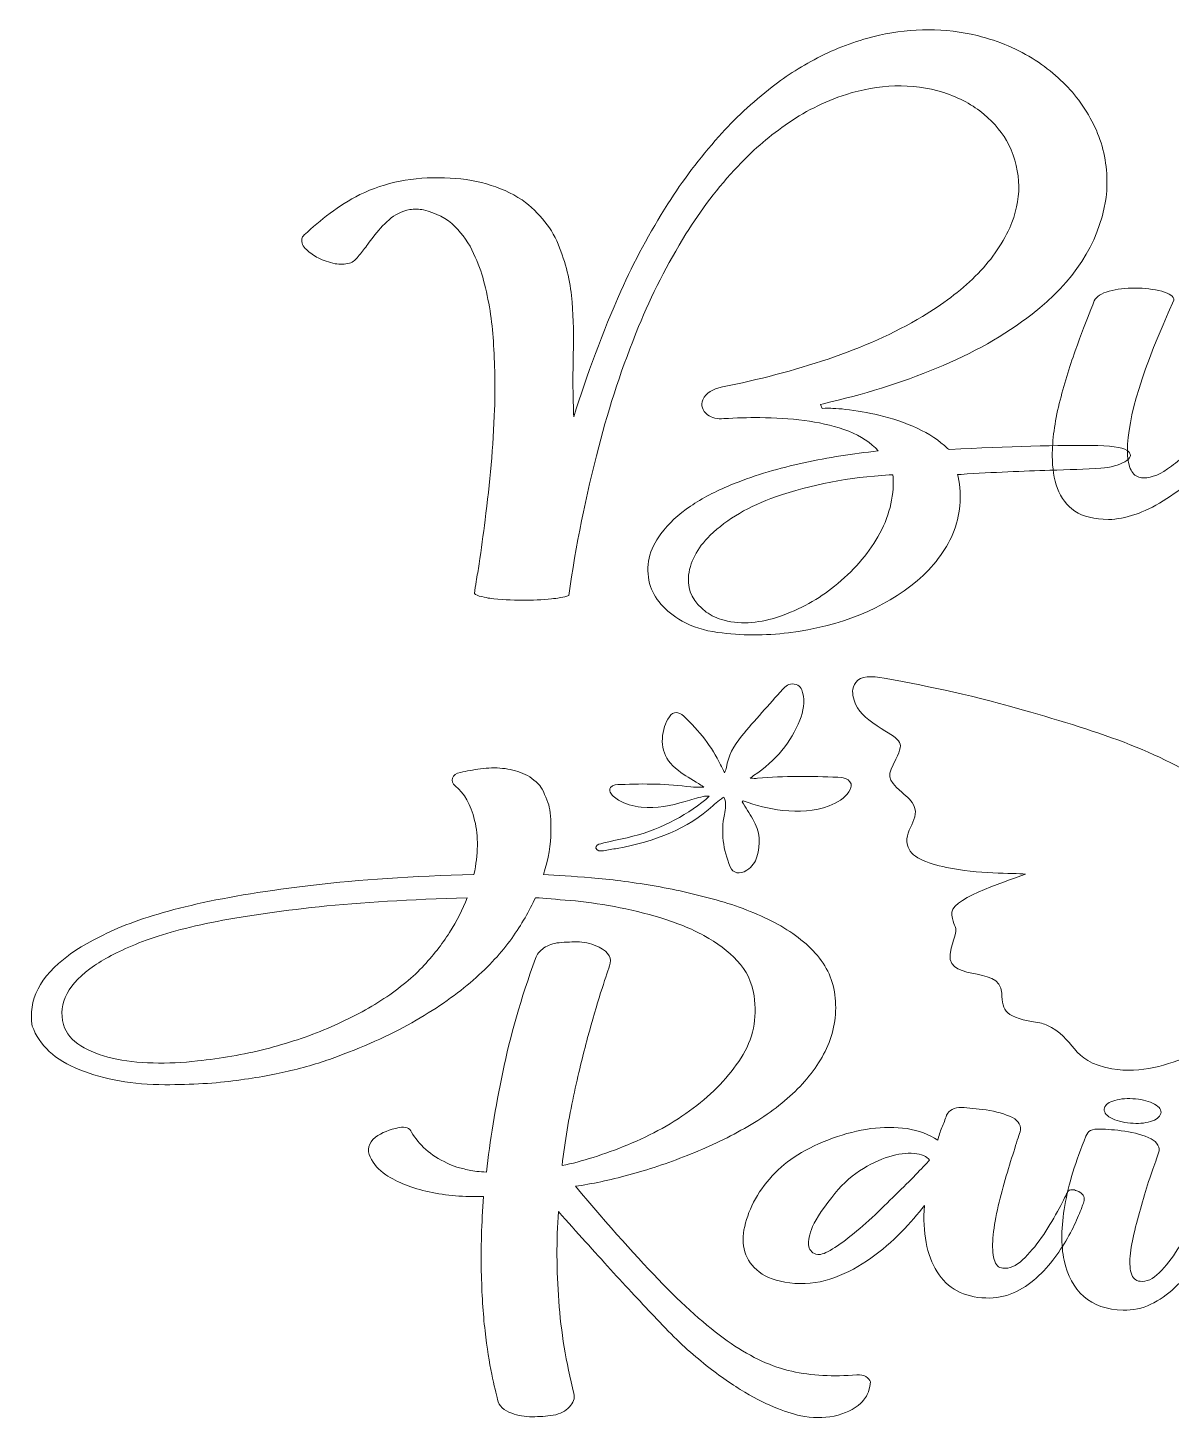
# Model space of a CAD drawing. Header units: inches. Extents: x 0.28 to 5.81, y -5.61 to -0.3.
# Drawn here: x 0.28 to 3.047, y -3.666 to -0.301 of the extents above; entities that cross this region are included whole.
import ezdxf

# ---------------------------------------------------------------- set-up
doc = ezdxf.new("R2010")
doc.units = ezdxf.units.IN
doc.header["$MEASUREMENT"] = 0
doc.layers.add('Layer 1', color=7, linetype='Continuous')

# ---------------------------------------------------------------- blocks, each defined once
blk = doc.blocks.new('block 11')
at = {"layer": 'Layer 1', "lineweight": 0}
for points, knots in [([(1.2951, -3.0485), (1.3011, -3.0518), (1.3088, -3.0551), (1.3184, -3.0583), (1.3268, -3.0608), (1.3366, -3.0632), (1.348, -3.0657), (1.3593, -3.0681), (1.3734, -3.0698), (1.3902, -3.0705), (1.3985, -2.9956), (1.4117, -2.9148), (1.4296, -2.8283), (1.4475, -2.7419), (1.4738, -2.6502), (1.5085, -2.5531), (1.5121, -2.5433), (1.519, -2.535), (1.5291, -2.528), (1.5393, -2.5211), (1.5515, -2.5168), (1.5659, -2.5152), (1.5826, -2.5136), (1.599, -2.513), (1.6152, -2.5133), (1.6313, -2.5138), (1.6471, -2.518), (1.6627, -2.5262), (1.6866, -2.5384), (1.695, -2.5535), (1.6878, -2.5715), (1.683, -2.5853), (1.6759, -2.6072), (1.6663, -2.6369), (1.6567, -2.6667), (1.6463, -2.7026), (1.6349, -2.7445), (1.6236, -2.7866), (1.6122, -2.8339), (1.6008, -2.8865), (1.5895, -2.9391), (1.5802, -2.9951), (1.573, -3.0547), (1.6209, -3.0449), (1.6737, -3.0282), (1.7318, -3.0045), (1.7897, -2.9809), (1.8426, -2.9513), (1.8904, -2.9158), (1.9382, -2.8803), (1.9768, -2.8398), (2.0061, -2.7941), (2.0354, -2.7484), (2.0458, -2.6983), (2.0375, -2.6436), (2.0327, -2.611), (2.0192, -2.5829), (1.9971, -2.5592), (1.975, -2.5356), (1.9481, -2.5152), (1.9164, -2.4981), (1.8848, -2.4809), (1.8501, -2.4667), (1.8124, -2.4553), (1.7748, -2.4438), (1.7371, -2.4347), (1.6995, -2.4277), (1.6618, -2.4208), (1.6262, -2.4159), (1.5928, -2.4131), (1.5593, -2.4102), (1.5312, -2.408), (1.5085, -2.4063), (1.4942, -2.4381), (1.475, -2.471), (1.4511, -2.5048), (1.4272, -2.5386), (1.3961, -2.5723), (1.3579, -2.6057), (1.3196, -2.6392), (1.2736, -2.6716), (1.2198, -2.703), (1.166, -2.7344), (1.1026, -2.7635), (1.0297, -2.7904), (0.9962, -2.8035), (0.9586, -2.8149), (0.9168, -2.8247), (0.8809, -2.8337), (0.8373, -2.8416), (0.7859, -2.8485), (0.7345, -2.8555), (0.6765, -2.8589), (0.6119, -2.8589), (0.5342, -2.8589), (0.4655, -2.8469), (0.4057, -2.8229), (0.3459, -2.7988), (0.3077, -2.7635), (0.291, -2.717), (0.2802, -2.6542), (0.3095, -2.5971), (0.3788, -2.5458), (0.4087, -2.5237), (0.4484, -2.502), (0.4981, -2.4803), (0.5477, -2.4587), (0.6116, -2.4391), (0.6899, -2.4215), (0.7682, -2.4039), (0.8621, -2.3886), (0.9714, -2.3757), (1.0809, -2.3628), (1.2102, -2.3542), (1.3597, -2.3501), (1.3704, -2.3011), (1.371, -2.2575), (1.3615, -2.2192), (1.3519, -2.1808), (1.3364, -2.1531), (1.3148, -2.136), (1.3077, -2.1303), (1.3053, -2.124), (1.3077, -2.117), (1.31, -2.1101), (1.3167, -2.1054), (1.3274, -2.1029), (1.3417, -2.0997), (1.3579, -2.0968), (1.3758, -2.0944), (1.3937, -2.0919), (1.4114, -2.0915), (1.4287, -2.0932), (1.446, -2.0948), (1.4625, -2.0989), (1.478, -2.1054), (1.4936, -2.1119), (1.5073, -2.1217), (1.5193, -2.1347), (1.5228, -2.1397), (1.5267, -2.1468), (1.5309, -2.1562), (1.5351, -2.1656), (1.5384, -2.1739), (1.5408, -2.1812), (1.5444, -2.1959), (1.5462, -2.2179), (1.5462, -2.2473), (1.5462, -2.2767), (1.5402, -2.3109), (1.5282, -2.3501), (1.5593, -2.3517), (1.5978, -2.3544), (1.6439, -2.3582), (1.6899, -2.3619), (1.7389, -2.3682), (1.7909, -2.3769), (1.8429, -2.3857), (1.8946, -2.3973), (1.946, -2.4116), (1.9974, -2.426), (2.0444, -2.4443), (2.0868, -2.4663), (2.1292, -2.4883), (2.1639, -2.515), (2.1908, -2.5464), (2.2177, -2.5778), (2.2323, -2.6147), (2.2347, -2.6571), (2.2371, -2.7003), (2.2287, -2.7407), (2.2096, -2.7782), (2.1905, -2.8157), (2.1642, -2.85), (2.1307, -2.8809), (2.0972, -2.912), (2.0584, -2.9399), (2.0142, -2.9647), (1.9699, -2.9896), (1.9239, -3.0114), (1.8761, -3.0302), (1.8283, -3.049), (1.7811, -3.0647), (1.7344, -3.0773), (1.6878, -3.0899), (1.6448, -3.0991), (1.6053, -3.1048), (1.6866, -3.201), (1.7571, -3.28), (1.8169, -3.3415), (1.8767, -3.4031), (1.9317, -3.451), (1.9819, -3.4853), (2.0321, -3.5195), (2.0811, -3.5419), (2.1289, -3.5525), (2.1767, -3.5631), (2.2294, -3.566), (2.2867, -3.5611), (2.2951, -3.5603), (2.3022, -3.5617), (2.3082, -3.5654), (2.3142, -3.5691), (2.3178, -3.5733), (2.319, -3.5782), (2.319, -3.5847), (2.3175, -3.5927), (2.3145, -3.6021), (2.3115, -3.6114), (2.3052, -3.6206), (2.2957, -3.6296), (2.2789, -3.6451), (2.2574, -3.6555), (2.2311, -3.6608), (2.2048, -3.6661), (2.1779, -3.6659), (2.1504, -3.6602), (2.1313, -3.6561), (2.1095, -3.649), (2.085, -3.6388), (2.0605, -3.6286), (2.0336, -3.6145), (2.0043, -3.5966), (1.975, -3.5786), (1.9433, -3.5558), (1.9093, -3.5281), (1.8752, -3.5003), (1.8396, -3.4665), (1.8026, -3.4265), (1.7667, -3.389), (1.7294, -3.3489), (1.6905, -3.306), (1.6516, -3.2632), (1.6095, -3.2166), (1.5641, -3.166), (1.5593, -3.2361), (1.5596, -3.3083), (1.565, -3.3825), (1.5704, -3.4567), (1.5826, -3.5313), (1.6018, -3.6064), (1.6041, -3.6178), (1.6005, -3.6286), (1.591, -3.6388), (1.5814, -3.649), (1.5683, -3.6557), (1.5515, -3.659), (1.5348, -3.6614), (1.5178, -3.6626), (1.5004, -3.6626), (1.4831, -3.6626), (1.4666, -3.6598), (1.4511, -3.6541), (1.432, -3.6475), (1.4207, -3.6365), (1.417, -3.621), (1.4135, -3.608), (1.4087, -3.5874), (1.4027, -3.5593), (1.3967, -3.5311), (1.3913, -3.4963), (1.3866, -3.4547), (1.3818, -3.4131), (1.3788, -3.365), (1.3776, -3.3103), (1.3764, -3.2557), (1.3782, -3.1953), (1.383, -3.1293), (1.3364, -3.1309), (1.2924, -3.1273), (1.2512, -3.1183), (1.2099, -3.1093), (1.175, -3.0955), (1.1463, -3.0767), (1.1295, -3.0653), (1.117, -3.051), (1.1086, -3.0339), (1.1003, -3.0167), (1.1044, -3.0008), (1.1212, -2.9861), (1.1367, -2.9748), (1.1558, -2.967), (1.1786, -2.9629), (1.1941, -2.9597), (1.2043, -2.9633), (1.209, -2.9739), (1.2174, -2.9886), (1.2288, -3.0025), (1.2431, -3.0155), (1.2575, -3.0286), (1.2748, -3.0396), (1.2951, -3.0485)], [0, 0, 0, 0, 1, 1, 1, 2, 2, 2, 3, 3, 3, 4, 4, 4, 5, 5, 5, 6, 6, 6, 7, 7, 7, 8, 8, 8, 9, 9, 9, 10, 10, 10, 11, 11, 11, 12, 12, 12, 13, 13, 13, 14, 14, 14, 15, 15, 15, 16, 16, 16, 17, 17, 17, 18, 18, 18, 19, 19, 19, 20, 20, 20, 21, 21, 21, 22, 22, 22, 23, 23, 23, 24, 24, 24, 25, 25, 25, 26, 26, 26, 27, 27, 27, 28, 28, 28, 29, 29, 29, 30, 30, 30, 31, 31, 31, 32, 32, 32, 33, 33, 33, 34, 34, 34, 35, 35, 35, 36, 36, 36, 37, 37, 37, 38, 38, 38, 39, 39, 39, 40, 40, 40, 41, 41, 41, 42, 42, 42, 43, 43, 43, 44, 44, 44, 45, 45, 45, 46, 46, 46, 47, 47, 47, 48, 48, 48, 49, 49, 49, 50, 50, 50, 51, 51, 51, 52, 52, 52, 53, 53, 53, 54, 54, 54, 55, 55, 55, 56, 56, 56, 57, 57, 57, 58, 58, 58, 59, 59, 59, 60, 60, 60, 61, 61, 61, 62, 62, 62, 63, 63, 63, 64, 64, 64, 65, 65, 65, 66, 66, 66, 67, 67, 67, 68, 68, 68, 69, 69, 69, 70, 70, 70, 71, 71, 71, 72, 72, 72, 73, 73, 73, 74, 74, 74, 75, 75, 75, 76, 76, 76, 77, 77, 77, 78, 78, 78, 79, 79, 79, 80, 80, 80, 81, 81, 81, 82, 82, 82, 83, 83, 83, 84, 84, 84, 85, 85, 85, 86, 86, 86, 87, 87, 87, 88, 88, 88, 89, 89, 89, 90, 90, 90, 91, 91, 91, 92, 92, 92, 93, 93, 93, 94, 94, 94, 95, 95, 95, 96, 96, 96, 97, 97, 97, 97]), ([(1.2342, -2.5751), (1.2604, -2.5474), (1.2826, -2.5193), (1.3005, -2.4907), (1.3184, -2.4622), (1.3328, -2.4341), (1.3435, -2.4063), (1.206, -2.4104), (1.0865, -2.4178), (0.9849, -2.4283), (0.8833, -2.439), (0.7966, -2.4516), (0.7249, -2.4663), (0.6532, -2.4809), (0.5946, -2.4975), (0.5492, -2.5158), (0.5037, -2.5341), (0.4679, -2.5523), (0.4416, -2.5703), (0.3782, -2.6135), (0.3531, -2.6612), (0.3663, -2.7134), (0.3735, -2.7346), (0.3875, -2.7517), (0.4084, -2.7647), (0.4293, -2.7778), (0.4547, -2.7878), (0.4846, -2.7947), (0.5145, -2.8016), (0.5474, -2.8055), (0.5833, -2.8063), (0.6191, -2.8072), (0.655, -2.8055), (0.6908, -2.8014), (0.747, -2.7957), (0.8017, -2.7861), (0.8549, -2.7727), (0.9081, -2.7592), (0.9583, -2.7425), (1.0055, -2.7225), (1.0527, -2.7026), (1.0958, -2.6801), (1.1346, -2.6553), (1.1735, -2.6304), (1.2066, -2.6037), (1.2342, -2.5751)], [0, 0, 0, 0, 1, 1, 1, 2, 2, 2, 3, 3, 3, 4, 4, 4, 5, 5, 5, 6, 6, 6, 7, 7, 7, 8, 8, 8, 9, 9, 9, 10, 10, 10, 11, 11, 11, 12, 12, 12, 13, 13, 13, 14, 14, 14, 15, 15, 15, 15])]:
    blk.add_open_spline(points, degree=3, knots=knots, dxfattribs=at)
blk = doc.blocks.new('block 12')
at = {"layer": 'Layer 1', "lineweight": 0}
for points, knots in [([(2.8246, -3.1183), (2.8354, -3.1248), (2.839, -3.1329), (2.8354, -3.1427), (2.833, -3.1501), (2.8288, -3.1611), (2.8229, -3.1758), (2.8168, -3.1905), (2.8091, -3.2066), (2.7995, -3.2241), (2.79, -3.2416), (2.7786, -3.2594), (2.7654, -3.2773), (2.7523, -3.2952), (2.7374, -3.3118), (2.7206, -3.3268), (2.7039, -3.3419), (2.6854, -3.354), (2.6651, -3.3629), (2.6447, -3.3719), (2.6226, -3.376), (2.5987, -3.3751), (2.5449, -3.3735), (2.5055, -3.3523), (2.4803, -3.3115), (2.4553, -3.2708), (2.4451, -3.2173), (2.4499, -3.1513), (2.4343, -3.1717), (2.4155, -3.1933), (2.3934, -3.2161), (2.3712, -3.239), (2.3468, -3.26), (2.3199, -3.2791), (2.293, -3.2983), (2.264, -3.3138), (2.2329, -3.3256), (2.2018, -3.3374), (2.1695, -3.3421), (2.1361, -3.3397), (2.1026, -3.3372), (2.0763, -3.3297), (2.0572, -3.3171), (2.038, -3.3044), (2.0249, -3.2889), (2.0177, -3.2706), (2.0105, -3.2522), (2.0091, -3.232), (2.0132, -3.21), (2.0174, -3.188), (2.0252, -3.1658), (2.0365, -3.1433), (2.0479, -3.1209), (2.0628, -3.0997), (2.0814, -3.0797), (2.0999, -3.0598), (2.1205, -3.0428), (2.1432, -3.029), (2.1683, -3.0135), (2.1964, -3), (2.2275, -2.9886), (2.2586, -2.9772), (2.2894, -2.9694), (2.3199, -2.9653), (2.3503, -2.9613), (2.3796, -2.9613), (2.4077, -2.9653), (2.4358, -2.9694), (2.4606, -2.9788), (2.4821, -2.9935), (2.4845, -2.9829), (2.4878, -2.9727), (2.492, -2.9629), (2.4962, -2.9531), (2.5001, -2.943), (2.5036, -2.9323), (2.5096, -2.9201), (2.5216, -2.914), (2.5395, -2.914), (2.5562, -2.9148), (2.5763, -2.9168), (2.5996, -2.9201), (2.6229, -2.9234), (2.6441, -2.9295), (2.6633, -2.9385), (2.6704, -2.9425), (2.6758, -2.9476), (2.6794, -2.9537), (2.683, -2.9599), (2.6836, -2.9662), (2.6812, -2.9727), (2.6776, -2.9841), (2.6725, -3.0002), (2.6659, -3.021), (2.6594, -3.0418), (2.6525, -3.0643), (2.6453, -3.0883), (2.6381, -3.1124), (2.6319, -3.1368), (2.6265, -3.1617), (2.6211, -3.1866), (2.6175, -3.2094), (2.6157, -3.2302), (2.6139, -3.251), (2.6148, -3.2681), (2.6184, -3.2816), (2.622, -3.295), (2.6292, -3.3022), (2.6399, -3.303), (2.6555, -3.3046), (2.6713, -3.2979), (2.6874, -3.2828), (2.7036, -3.2677), (2.7188, -3.2498), (2.7332, -3.229), (2.7475, -3.2082), (2.7604, -3.1872), (2.7717, -3.166), (2.7831, -3.1448), (2.7912, -3.1293), (2.7959, -3.1195), (2.7971, -3.1162), (2.7998, -3.1142), (2.804, -3.1134), (2.8082, -3.1126), (2.8121, -3.113), (2.8157, -3.1146), (2.8204, -3.1162), (2.8234, -3.1175), (2.8246, -3.1183)], [0, 0, 0, 0, 1, 1, 1, 2, 2, 2, 3, 3, 3, 4, 4, 4, 5, 5, 5, 6, 6, 6, 7, 7, 7, 8, 8, 8, 9, 9, 9, 10, 10, 10, 11, 11, 11, 12, 12, 12, 13, 13, 13, 14, 14, 14, 15, 15, 15, 16, 16, 16, 17, 17, 17, 18, 18, 18, 19, 19, 19, 20, 20, 20, 21, 21, 21, 22, 22, 22, 23, 23, 23, 24, 24, 24, 25, 25, 25, 26, 26, 26, 27, 27, 27, 28, 28, 28, 29, 29, 29, 30, 30, 30, 31, 31, 31, 32, 32, 32, 33, 33, 33, 34, 34, 34, 35, 35, 35, 36, 36, 36, 37, 37, 37, 38, 38, 38, 39, 39, 39, 40, 40, 40, 41, 41, 41, 42, 42, 42, 43, 43, 43, 43]), ([(2.1917, -3.2699), (2.2, -3.2708), (2.212, -3.2663), (2.2275, -3.2565), (2.2431, -3.2467), (2.2604, -3.2341), (2.2795, -3.2186), (2.2986, -3.2031), (2.3181, -3.1858), (2.3378, -3.1666), (2.3575, -3.1474), (2.3761, -3.1293), (2.3934, -3.1121), (2.4107, -3.095), (2.4256, -3.08), (2.4382, -3.0669), (2.4508, -3.0539), (2.4588, -3.0453), (2.4624, -3.0412), (2.4553, -3.0322), (2.4427, -3.0269), (2.4248, -3.0253), (2.4068, -3.0237), (2.3865, -3.0263), (2.3638, -3.0333), (2.3411, -3.0402), (2.3174, -3.0516), (2.293, -3.0675), (2.2684, -3.0834), (2.2461, -3.1048), (2.2257, -3.1317), (2.1994, -3.1652), (2.183, -3.1911), (2.1764, -3.2094), (2.1698, -3.2277), (2.1677, -3.2414), (2.1701, -3.2504), (2.1725, -3.261), (2.1797, -3.2675), (2.1917, -3.2699)], [0, 0, 0, 0, 1, 1, 1, 2, 2, 2, 3, 3, 3, 4, 4, 4, 5, 5, 5, 6, 6, 6, 7, 7, 7, 8, 8, 8, 9, 9, 9, 10, 10, 10, 11, 11, 11, 12, 12, 12, 13, 13, 13, 13])]:
    blk.add_open_spline(points, degree=3, knots=knots, dxfattribs=at)
blk = doc.blocks.new('block 13')
at = {"layer": 'Layer 1', "lineweight": 0}
for points, knots in [([(2.9483, -2.9519), (2.9292, -2.9503), (2.9134, -2.946), (2.9008, -2.9391), (2.8883, -2.9321), (2.8832, -2.9242), (2.8856, -2.9152), (2.8879, -2.9071), (2.8963, -2.901), (2.9107, -2.8969), (2.925, -2.8928), (2.9417, -2.8916), (2.9609, -2.8932), (2.9788, -2.8948), (2.9941, -2.8991), (3.0066, -2.906), (3.0192, -2.913), (3.0242, -2.9205), (3.0219, -2.9287), (3.0195, -2.9376), (3.0111, -2.9442), (2.9968, -2.9482), (2.9824, -2.9523), (2.9663, -2.9536), (2.9483, -2.9519)], [0, 0, 0, 0, 1, 1, 1, 2, 2, 2, 3, 3, 3, 4, 4, 4, 5, 5, 5, 6, 6, 6, 7, 7, 7, 8, 8, 8, 8]), ([(3.1599, -3.1183), (3.1695, -3.1248), (3.1731, -3.1329), (3.1707, -3.1427), (3.1695, -3.1525), (3.1659, -3.1658), (3.1599, -3.1825), (3.1539, -3.1992), (3.1462, -3.2173), (3.1366, -3.2369), (3.127, -3.2565), (3.1154, -3.2763), (3.1016, -3.2963), (3.0879, -3.3163), (3.0723, -3.3344), (3.055, -3.3507), (3.0377, -3.367), (3.0185, -3.3802), (2.9976, -3.3905), (2.9767, -3.4007), (2.9543, -3.4053), (2.9304, -3.4045), (2.891, -3.4037), (2.8593, -3.3927), (2.8354, -3.3715), (2.8114, -3.3503), (2.7956, -3.3211), (2.7878, -3.284), (2.7801, -3.2469), (2.7807, -3.2027), (2.7896, -3.1513), (2.7986, -3.0999), (2.8156, -3.0441), (2.8408, -2.9837), (2.8443, -2.9707), (2.8557, -2.965), (2.8748, -2.9666), (2.8916, -2.9666), (2.9116, -2.9682), (2.9349, -2.9715), (2.9582, -2.9748), (2.9794, -2.9809), (2.9986, -2.9898), (3.0057, -2.9939), (3.0111, -2.999), (3.0147, -3.0051), (3.0183, -3.0112), (3.0189, -3.0176), (3.0165, -3.0241), (3.0129, -3.0355), (3.0075, -3.051), (3.0003, -3.0705), (2.9932, -3.0901), (2.9863, -3.1114), (2.9797, -3.1342), (2.9731, -3.157), (2.9669, -3.1801), (2.9609, -3.2033), (2.9549, -3.2265), (2.9507, -3.2477), (2.9483, -3.2669), (2.9459, -3.2861), (2.9466, -3.302), (2.9501, -3.3146), (2.9537, -3.3273), (2.9609, -3.334), (2.9716, -3.3348), (2.9872, -3.3364), (3.0027, -3.3295), (3.0183, -3.314), (3.0338, -3.2985), (3.0488, -3.2794), (3.0631, -3.2565), (3.0774, -3.2337), (3.0906, -3.2096), (3.1026, -3.1843), (3.1145, -3.1591), (3.1235, -3.1374), (3.1294, -3.1195), (3.1306, -3.1162), (3.1333, -3.1142), (3.1375, -3.1134), (3.1417, -3.1126), (3.1462, -3.113), (3.1509, -3.1146), (3.1522, -3.1154), (3.1551, -3.1166), (3.1599, -3.1183)], [0, 0, 0, 0, 1, 1, 1, 2, 2, 2, 3, 3, 3, 4, 4, 4, 5, 5, 5, 6, 6, 6, 7, 7, 7, 8, 8, 8, 9, 9, 9, 10, 10, 10, 11, 11, 11, 12, 12, 12, 13, 13, 13, 14, 14, 14, 15, 15, 15, 16, 16, 16, 17, 17, 17, 18, 18, 18, 19, 19, 19, 20, 20, 20, 21, 21, 21, 22, 22, 22, 23, 23, 23, 24, 24, 24, 25, 25, 25, 26, 26, 26, 27, 27, 27, 28, 28, 28, 29, 29, 29, 29])]:
    blk.add_open_spline(points, degree=3, knots=knots, dxfattribs=at)
blk = doc.blocks.new('block 10')
at = {"layer": 'Layer 1'}
for name in ['block 11', 'block 13', 'block 12']:
    blk.add_blockref(name, (0, 0), dxfattribs=at)
blk = doc.blocks.new('block 18')
at = {"layer": 'Layer 1', "lineweight": 0}
blk.add_open_spline([(2.0116, -2.1717), (2.042, -2.1828), (2.0735, -2.1915), (2.1071, -2.195), (2.1459, -2.1989), (2.1838, -2.1975), (2.2195, -2.1839), (2.2398, -2.1761), (2.2567, -2.1655), (2.2672, -2.1502), (2.2806, -2.1307), (2.2694, -2.1157), (2.24, -2.1146), (2.1754, -2.1122), (2.1107, -2.1111), (2.0462, -2.1172), (2.0412, -2.1177), (2.0361, -2.1173), (2.0279, -2.1173), (2.0322, -2.1141), (2.0342, -2.1124), (2.0365, -2.1108), (2.0914, -2.0744), (2.1273, -2.0289), (2.1482, -1.9767), (2.1569, -1.9549), (2.161, -1.9325), (2.1551, -1.9097), (2.1526, -1.9003), (2.1488, -1.8914), (2.1349, -1.8892), (2.1215, -1.8871), (2.1136, -1.8945), (2.1072, -1.9016), (2.0736, -1.9393), (2.0395, -1.9768), (2.0074, -2.0152), (1.988, -2.0383), (1.9747, -2.0637), (1.9707, -2.0913), (1.9703, -2.0948), (1.9683, -2.0982), (1.9662, -2.1038), (1.9622, -2.0957), (1.9593, -2.0901), (1.9566, -2.0845), (1.9356, -2.0415), (1.9052, -2.0025), (1.8673, -1.9668), (1.8545, -1.9548), (1.8428, -1.955), (1.8327, -1.9682), (1.8271, -1.9755), (1.8233, -1.9838), (1.8209, -1.9921), (1.8093, -2.0315), (1.8149, -2.0684), (1.8545, -2.0987), (1.8695, -2.1102), (1.887, -2.1198), (1.9033, -2.1302), (1.9066, -2.1323), (1.9098, -2.1344), (1.916, -2.1385), (1.9026, -2.1385), (1.8932, -2.1395), (1.8844, -2.1383), (1.8283, -2.1304), (1.7719, -2.13), (1.7152, -2.1323), (1.7057, -2.1326), (1.6954, -2.1318), (1.6904, -2.1395), (1.6853, -2.1474), (1.6906, -2.1542), (1.6969, -2.1604), (1.7005, -2.1639), (1.705, -2.1671), (1.7097, -2.1699), (1.7259, -2.1795), (1.7443, -2.1852), (1.7648, -2.1874), (1.8023, -2.1913), (1.8369, -2.1835), (1.871, -2.1734), (1.8854, -2.1691), (1.8998, -2.165), (1.9145, -2.1613), (1.9182, -2.1603), (1.9226, -2.1609), (1.9293, -2.1606), (1.9252, -2.1645), (1.9234, -2.1665), (1.9211, -2.1683), (1.8677, -2.2109), (1.8059, -2.244), (1.7302, -2.261), (1.7089, -2.2657), (1.6876, -2.2705), (1.6665, -2.2756), (1.6598, -2.2772), (1.6533, -2.2802), (1.6551, -2.2863), (1.6571, -2.2933), (1.665, -2.2938), (1.6729, -2.2926), (1.6841, -2.2909), (1.6952, -2.2889), (1.7064, -2.2869), (1.7979, -2.2703), (1.8778, -2.2392), (1.9381, -2.1836), (1.9432, -2.1789), (1.9484, -2.1743), (1.9539, -2.1699), (1.9567, -2.1676), (1.9602, -2.1658), (1.9647, -2.163), (1.9716, -2.178), (1.9685, -2.1915), (1.9658, -2.2047), (1.9572, -2.2478), (1.9624, -2.29), (1.9799, -2.3314), (1.9867, -2.3476), (2.0025, -2.3508), (2.0198, -2.3399), (2.0333, -2.3314), (2.0406, -2.3201), (2.0444, -2.3077), (2.0539, -2.2765), (2.0528, -2.2457), (2.0346, -2.2161), (2.026, -2.2021), (2.0173, -2.188), (2.0087, -2.174), (2.0096, -2.1732), (2.0106, -2.1725), (2.0116, -2.1717)], degree=3, knots=[0, 0, 0, 0, 1, 1, 1, 2, 2, 2, 3, 3, 3, 4, 4, 4, 5, 5, 5, 6, 6, 6, 7, 7, 7, 8, 8, 8, 9, 9, 9, 10, 10, 10, 11, 11, 11, 12, 12, 12, 13, 13, 13, 14, 14, 14, 15, 15, 15, 16, 16, 16, 17, 17, 17, 18, 18, 18, 19, 19, 19, 20, 20, 20, 21, 21, 21, 22, 22, 22, 23, 23, 23, 24, 24, 24, 25, 25, 25, 26, 26, 26, 27, 27, 27, 28, 28, 28, 29, 29, 29, 30, 30, 30, 31, 31, 31, 32, 32, 32, 33, 33, 33, 34, 34, 34, 35, 35, 35, 36, 36, 36, 37, 37, 37, 38, 38, 38, 39, 39, 39, 40, 40, 40, 41, 41, 41, 42, 42, 42, 43, 43, 43, 44, 44, 44, 45, 45, 45, 46, 46, 46, 46], dxfattribs=at)
blk = doc.blocks.new('block 23')
at = {"layer": 'Layer 1', "lineweight": 0}
blk.add_open_spline([(4.2507, -1.869), (4.2064, -1.8664), (4.1329, -1.8811), (4.0916, -1.8904), (3.7463, -1.9684), (3.5752, -2.0798), (3.4065, -2.2359), (3.4105, -2.211), (3.4178, -2.199), (3.3888, -2.1292), (3.3746, -2.0951), (3.3622, -2.0452), (3.3823, -2.0123), (3.3946, -1.9921), (3.4182, -1.9697), (3.4553, -1.9647), (3.4874, -1.9604), (3.5021, -1.9925), (3.4917, -2.0115), (3.4891, -2.0162), (3.4898, -2.0208), (3.4975, -2.0232), (3.5256, -2.032), (3.5432, -1.9778), (3.4939, -1.954), (3.4439, -1.9299), (3.3306, -1.9697), (3.3408, -2.0683), (3.3473, -2.1302), (3.3919, -2.182), (3.3784, -2.2316), (3.3771, -2.2364), (3.3758, -2.2411), (3.3728, -2.2462), (3.3533, -2.2199), (3.3093, -2.2213), (3.2806, -2.2393), (3.2645, -2.1737), (3.3304, -2.0684), (3.2594, -1.9903), (3.2051, -1.9307), (3.0957, -1.9468), (3.0994, -1.9916), (3.1009, -2.0089), (3.1199, -2.0237), (3.1306, -2.0266), (3.1407, -2.0293), (3.1528, -2.0232), (3.145, -2.0169), (3.1396, -2.0126), (3.1309, -2.0089), (3.126, -1.9984), (3.1175, -1.9803), (3.1373, -1.9663), (3.1581, -1.9649), (3.2525, -1.9585), (3.2729, -2.0559), (3.2634, -2.1143), (3.2381, -2.2695), (3.2539, -2.2083), (3.249, -2.2299), (3.2398, -2.2227), (3.236, -2.2109), (3.1685, -2.1573), (3.0497, -2.063), (2.891, -2.0102), (2.7073, -1.9573), (2.5627, -1.9157), (2.4735, -1.8974), (2.3527, -1.875), (2.3227, -1.8695), (2.2952, -1.8685), (2.2836, -1.8851), (2.2735, -1.8996), (2.2751, -1.9132), (2.2797, -1.9284), (2.288, -1.9559), (2.3061, -1.9709), (2.3352, -1.99), (2.3904, -2.0263), (2.4039, -2.0251), (2.3808, -2.0707), (2.3603, -2.1111), (2.3568, -2.1173), (2.3951, -2.1512), (2.4015, -2.1568), (2.4083, -2.1622), (2.4137, -2.1681), (2.4525, -2.2104), (2.3989, -2.2367), (2.4086, -2.2789), (2.4153, -2.3079), (2.4544, -2.3227), (2.5032, -2.3329), (2.5797, -2.349), (2.6629, -2.3467), (2.6948, -2.3491), (2.6365, -2.3715), (2.5073, -2.4095), (2.5159, -2.4488), (2.5263, -2.496), (2.5327, -2.4663), (2.5147, -2.5284), (2.4887, -2.6178), (2.6338, -2.5641), (2.6371, -2.6375), (2.639, -2.6814), (2.6439, -2.6965), (2.7291, -2.7094), (2.7347, -2.7103), (2.7397, -2.7118), (2.7444, -2.7138), (2.8177, -2.7461), (2.8006, -2.8021), (2.9035, -2.8202), (2.9757, -2.8329), (3.0375, -2.8107), (3.0971, -2.7873), (3.2003, -2.7468), (3.2462, -2.7106), (3.2799, -2.6684), (3.281, -2.6693), (3.3338, -2.7303), (3.4366, -2.7775), (3.6304, -2.8664), (3.6245, -2.7956), (3.741, -2.7813), (3.8067, -2.7733), (3.8827, -2.7772), (3.8789, -2.7119), (3.8775, -2.6879), (3.874, -2.6795), (3.8934, -2.6682), (3.9238, -2.6504), (3.9872, -2.6529), (4.0022, -2.6244), (4.0111, -2.6074), (4.0038, -2.5945), (3.9966, -2.5706), (3.98, -2.5155), (4.129, -2.5277), (3.9985, -2.4438), (3.9715, -2.4264), (3.9417, -2.409), (3.8911, -2.3866), (3.8923, -2.3864), (4.1885, -2.4332), (4.1786, -2.3411), (4.1741, -2.2984), (4.1579, -2.294), (4.1989, -2.2602), (4.2168, -2.2454), (4.2307, -2.2381), (4.2274, -2.2159), (4.2221, -2.1805), (4.1884, -2.1684), (4.2087, -2.1348), (4.2339, -2.0932), (4.2994, -2.092), (4.2843, -2.0546), (4.2789, -2.0413), (4.2654, -2.0284), (4.2525, -2.0111), (4.2173, -1.9643), (4.2876, -1.9237), (4.299, -1.8999), (4.3076, -1.8821), (4.2801, -1.8708), (4.2507, -1.869)], degree=3, knots=[0, 0, 0, 0, 1, 1, 1, 2, 2, 2, 3, 3, 3, 4, 4, 4, 5, 5, 5, 6, 6, 6, 7, 7, 7, 8, 8, 8, 9, 9, 9, 10, 10, 10, 11, 11, 11, 12, 12, 12, 13, 13, 13, 14, 14, 14, 15, 15, 15, 16, 16, 16, 17, 17, 17, 18, 18, 18, 19, 19, 19, 20, 20, 20, 21, 21, 21, 22, 22, 22, 23, 23, 23, 24, 24, 24, 25, 25, 25, 26, 26, 26, 27, 27, 27, 28, 28, 28, 29, 29, 29, 30, 30, 30, 31, 31, 31, 32, 32, 32, 33, 33, 33, 34, 34, 34, 35, 35, 35, 36, 36, 36, 37, 37, 37, 38, 38, 38, 39, 39, 39, 40, 40, 40, 41, 41, 41, 42, 42, 42, 43, 43, 43, 44, 44, 44, 45, 45, 45, 46, 46, 46, 47, 47, 47, 48, 48, 48, 49, 49, 49, 50, 50, 50, 51, 51, 51, 52, 52, 52, 53, 53, 53, 54, 54, 54, 55, 55, 55, 56, 56, 56, 56], dxfattribs=at)
blk = doc.blocks.new('block 22')
at = {"layer": 'Layer 1'}
blk.add_blockref('block 23', (0, 0), dxfattribs=at)
blk = doc.blocks.new('block 21')
at = {"layer": 'Layer 1'}
blk.add_blockref('block 22', (0, 0), dxfattribs=at)
blk = doc.blocks.new('block 25')
at = {"layer": 'Layer 1', "lineweight": 0}
for points, knots in [([(1.3609, -1.6703), (1.3624, -1.6605), (1.3638, -1.6508), (1.3652, -1.641), (1.3676, -1.627), (1.37, -1.6128), (1.3724, -1.5985), (1.3776, -1.563), (1.3824, -1.5275), (1.3867, -1.492), (1.3986, -1.4031), (1.4063, -1.3139), (1.4096, -1.2243), (1.4115, -1.1693), (1.4106, -1.1142), (1.4067, -1.0592), (1.4039, -1.0101), (1.396, -0.961), (1.3831, -0.9122), (1.3779, -0.8924), (1.3699, -0.8705), (1.3591, -0.8468), (1.3484, -0.823), (1.3332, -0.8013), (1.3137, -0.7818), (1.2941, -0.7622), (1.2688, -0.7489), (1.2378, -0.7417), (1.2268, -0.7395), (1.2158, -0.7391), (1.2048, -0.7407), (1.1843, -0.745), (1.1676, -0.7531), (1.1547, -0.7652), (1.1399, -0.7782), (1.1271, -0.7922), (1.116, -0.8072), (1.1118, -0.8127), (1.1075, -0.8184), (1.1032, -0.8243), (1.0998, -0.8292), (1.0962, -0.8339), (1.0924, -0.8384), (1.0862, -0.8472), (1.0791, -0.8557), (1.0709, -0.8638), (1.0676, -0.8668), (1.0636, -0.869), (1.0588, -0.8707), (1.0473, -0.8736), (1.0356, -0.8739), (1.0237, -0.8717), (1.0089, -0.8687), (0.9953, -0.864), (0.9829, -0.8575), (0.9729, -0.8526), (0.9634, -0.846), (0.9546, -0.8377), (0.9458, -0.8294), (0.9421, -0.8207), (0.9435, -0.8116), (0.944, -0.808), (0.9459, -0.8047), (0.9492, -0.8018), (0.9688, -0.7839), (0.9896, -0.7666), (1.0115, -0.7498), (1.0335, -0.733), (1.0576, -0.718), (1.0839, -0.7046), (1.1449, -0.6747), (1.2132, -0.6611), (1.2886, -0.6641), (1.3612, -0.6657), (1.4237, -0.6834), (1.4762, -0.7173), (1.5197, -0.7492), (1.55, -0.7878), (1.5671, -0.8331), (1.5843, -0.8783), (1.5944, -0.9221), (1.5972, -0.9645), (1.6006, -1.0065), (1.6015, -1.0486), (1.6001, -1.091), (1.6001, -1.0945), (1.6001, -1.0982), (1.6001, -1.1017), (1.5987, -1.1483), (1.5991, -1.1952), (1.6015, -1.2424), (1.633, -1.1398), (1.671, -1.0384), (1.7153, -0.9381), (1.7473, -0.8665), (1.7853, -0.7961), (1.8292, -0.7271), (1.8645, -0.6707), (1.9056, -0.6164), (1.9524, -0.5639), (1.9901, -0.5213), (2.033, -0.4812), (2.0813, -0.4438), (2.1166, -0.4164), (2.1559, -0.3917), (2.1994, -0.3695), (2.2428, -0.3474), (2.2901, -0.3304), (2.3411, -0.3187), (2.4204, -0.3008), (2.4994, -0.3011), (2.5781, -0.3197), (2.6311, -0.3331), (2.6778, -0.3529), (2.7181, -0.3793), (2.7584, -0.4057), (2.7918, -0.4356), (2.818, -0.4692), (2.8471, -0.5063), (2.8676, -0.5455), (2.8796, -0.5869), (2.892, -0.6312), (2.8948, -0.6756), (2.8882, -0.7202), (2.8705, -0.8238), (2.8113, -0.915), (2.7106, -0.9938), (2.6433, -1.0456), (2.5662, -1.0892), (2.4793, -1.1247), (2.3925, -1.1602), (2.3013, -1.1888), (2.2058, -1.2106), (2.2058, -1.2106), (2.1987, -1.2126), (2.1987, -1.2126), (2.1987, -1.2126), (2.2022, -1.2219), (2.2022, -1.2219), (2.2022, -1.2219), (2.2094, -1.2214), (2.2094, -1.2214), (2.2156, -1.2211), (2.2218, -1.2212), (2.228, -1.2219), (2.238, -1.2222), (2.2481, -1.223), (2.2581, -1.2243), (2.2862, -1.2276), (2.3134, -1.2323), (2.3397, -1.2385), (2.3727, -1.2463), (2.4035, -1.2568), (2.4324, -1.27), (2.4613, -1.2832), (2.4858, -1.2995), (2.5058, -1.3191), (2.5058, -1.3191), (2.508, -1.321), (2.508, -1.321), (2.508, -1.321), (2.5116, -1.3215), (2.5116, -1.3215), (2.6538, -1.3137), (2.7731, -1.3105), (2.8696, -1.3118), (2.9111, -1.3134), (2.9359, -1.3183), (2.944, -1.3264), (2.9521, -1.3346), (2.949, -1.3428), (2.9347, -1.3511), (2.9204, -1.3594), (2.9011, -1.3647), (2.8767, -1.367), (2.8399, -1.3689), (2.7989, -1.3705), (2.7536, -1.3718), (2.6891, -1.3735), (2.6175, -1.3767), (2.5388, -1.3816), (2.5388, -1.3816), (2.5302, -1.3821), (2.5302, -1.3821), (2.5302, -1.3821), (2.5316, -1.388), (2.5316, -1.388), (2.5411, -1.4345), (2.5369, -1.4804), (2.5187, -1.5257), (2.5006, -1.5674), (2.4717, -1.6053), (2.4321, -1.6395), (2.3509, -1.7069), (2.2474, -1.7487), (2.1213, -1.7651), (2.0641, -1.7722), (2.0068, -1.7719), (1.9495, -1.7641), (1.9175, -1.7599), (1.8889, -1.7507), (1.8636, -1.7367), (1.8216, -1.7129), (1.7953, -1.6827), (1.7848, -1.6459), (1.7743, -1.6039), (1.7834, -1.5638), (1.812, -1.5257), (1.8306, -1.5006), (1.8545, -1.4783), (1.8836, -1.4588), (1.9127, -1.4393), (1.9447, -1.4223), (1.9796, -1.408), (2.0321, -1.3865), (2.0879, -1.3692), (2.1471, -1.356), (2.2063, -1.3428), (2.266, -1.3329), (2.3261, -1.3264), (2.3261, -1.3264), (2.3383, -1.3249), (2.3383, -1.3249), (2.3383, -1.3249), (2.3311, -1.3176), (2.3311, -1.3176), (2.3115, -1.2984), (2.2862, -1.2836), (2.2552, -1.2732), (2.2242, -1.2627), (2.1922, -1.2554), (2.1593, -1.2512), (2.1239, -1.247), (2.0881, -1.2447), (2.0519, -1.2444), (2.0227, -1.244), (1.9936, -1.2448), (1.9645, -1.2468), (1.9488, -1.2484), (1.9357, -1.2453), (1.9251, -1.2375), (1.9123, -1.2268), (1.9084, -1.2146), (1.9137, -1.2009), (1.9213, -1.1849), (1.9371, -1.1747), (1.9609, -1.1701), (2.0483, -1.1528), (2.1335, -1.1303), (2.2166, -1.1025), (2.2996, -1.0746), (2.3757, -1.0404), (2.445, -0.9996), (2.4937, -0.9707), (2.5363, -0.9382), (2.5728, -0.9022), (2.6093, -0.8662), (2.6371, -0.8271), (2.6562, -0.7847), (2.6862, -0.7176), (2.6855, -0.6507), (2.6541, -0.584), (2.6402, -0.5569), (2.6201, -0.5322), (2.5939, -0.51), (2.5676, -0.4876), (2.5352, -0.4701), (2.4965, -0.4574), (2.4578, -0.4454), (2.4185, -0.4401), (2.3784, -0.4416), (2.3383, -0.443), (2.2992, -0.4498), (2.2609, -0.4619), (2.206, -0.4801), (2.1567, -0.5049), (2.1127, -0.5363), (2.0688, -0.5678), (2.0309, -0.6007), (1.9989, -0.6353), (1.9497, -0.6877), (1.9077, -0.7425), (1.8729, -0.7998), (1.8275, -0.8728), (1.7893, -0.9475), (1.7583, -1.024), (1.7192, -1.1198), (1.6869, -1.2167), (1.6617, -1.3147), (1.6306, -1.4342), (1.6065, -1.5544), (1.5893, -1.6752), (1.5836, -1.6771), (1.5768, -1.6787), (1.5689, -1.68), (1.561, -1.6814), (1.554, -1.6823), (1.5478, -1.683), (1.5249, -1.6852), (1.5015, -1.6864), (1.4776, -1.6864), (1.4509, -1.6864), (1.4244, -1.6848), (1.3982, -1.6815), (1.3934, -1.6809), (1.3868, -1.6796), (1.3785, -1.6776), (1.3701, -1.6757), (1.3643, -1.6732), (1.3609, -1.6703)], [0, 0, 0, 0, 1, 1, 1, 2, 2, 2, 3, 3, 3, 4, 4, 4, 5, 5, 5, 6, 6, 6, 7, 7, 7, 8, 8, 8, 9, 9, 9, 10, 10, 10, 11, 11, 11, 12, 12, 12, 13, 13, 13, 14, 14, 14, 15, 15, 15, 16, 16, 16, 17, 17, 17, 18, 18, 18, 19, 19, 19, 20, 20, 20, 21, 21, 21, 22, 22, 22, 23, 23, 23, 24, 24, 24, 25, 25, 25, 26, 26, 26, 27, 27, 27, 28, 28, 28, 29, 29, 29, 30, 30, 30, 31, 31, 31, 32, 32, 32, 33, 33, 33, 34, 34, 34, 35, 35, 35, 36, 36, 36, 37, 37, 37, 38, 38, 38, 39, 39, 39, 40, 40, 40, 41, 41, 41, 42, 42, 42, 43, 43, 43, 44, 44, 44, 45, 45, 45, 46, 46, 46, 47, 47, 47, 48, 48, 48, 49, 49, 49, 50, 50, 50, 51, 51, 51, 52, 52, 52, 53, 53, 53, 54, 54, 54, 55, 55, 55, 56, 56, 56, 57, 57, 57, 58, 58, 58, 59, 59, 59, 60, 60, 60, 61, 61, 61, 62, 62, 62, 63, 63, 63, 64, 64, 64, 65, 65, 65, 66, 66, 66, 67, 67, 67, 68, 68, 68, 69, 69, 69, 70, 70, 70, 71, 71, 71, 72, 72, 72, 73, 73, 73, 74, 74, 74, 75, 75, 75, 76, 76, 76, 77, 77, 77, 78, 78, 78, 79, 79, 79, 80, 80, 80, 81, 81, 81, 82, 82, 82, 83, 83, 83, 84, 84, 84, 85, 85, 85, 86, 86, 86, 87, 87, 87, 88, 88, 88, 89, 89, 89, 90, 90, 90, 91, 91, 91, 92, 92, 92, 93, 93, 93, 94, 94, 94, 95, 95, 95, 96, 96, 96, 97, 97, 97, 98, 98, 98, 99, 99, 99, 100, 100, 100, 101, 101, 101, 102, 102, 102, 103, 103, 103, 103]), ([(2.3741, -1.3884), (2.3741, -1.3884), (2.3734, -1.3826), (2.3734, -1.3826), (2.3734, -1.3826), (2.3648, -1.3831), (2.3648, -1.3831), (2.2679, -1.3886), (2.1762, -1.4062), (2.0898, -1.4358), (2.0259, -1.4583), (1.9731, -1.4894), (1.9316, -1.5291), (1.8991, -1.5604), (1.8815, -1.5949), (1.8786, -1.6327), (1.8767, -1.664), (1.891, -1.6913), (1.9216, -1.7148), (1.934, -1.7235), (1.9485, -1.7302), (1.9653, -1.7348), (1.9872, -1.7406), (2.0095, -1.7424), (2.0322, -1.7401), (2.0549, -1.7378), (2.0765, -1.7333), (2.097, -1.7265), (2.1495, -1.7082), (2.1946, -1.6835), (2.2323, -1.6522), (2.2772, -1.6164), (2.312, -1.5767), (2.3369, -1.533), (2.3641, -1.4864), (2.3765, -1.4383), (2.3741, -1.3884)], [0, 0, 0, 0, 1, 1, 1, 2, 2, 2, 3, 3, 3, 4, 4, 4, 5, 5, 5, 6, 6, 6, 7, 7, 7, 8, 8, 8, 9, 9, 9, 10, 10, 10, 11, 11, 11, 12, 12, 12, 12])]:
    blk.add_open_spline(points, degree=3, knots=knots, dxfattribs=at)
blk = doc.blocks.new('block 26')
at = {"layer": 'Layer 1', "lineweight": 0}
blk.add_open_spline([(3.5175, -1.6048), (3.4865, -1.6048), (3.4588, -1.5973), (3.4345, -1.5823), (3.4101, -1.5674), (3.3908, -1.5483), (3.3765, -1.5252), (3.3622, -1.5021), (3.355, -1.478), (3.355, -1.4529), (3.355, -1.4529), (3.355, -1.451), (3.355, -1.451), (3.3564, -1.406), (3.3626, -1.3543), (3.3736, -1.2959), (3.3846, -1.2374), (3.3964, -1.1831), (3.4091, -1.1327), (3.4217, -1.0824), (3.4316, -1.0472), (3.4388, -1.027), (3.4311, -1.0361), (3.423, -1.0462), (3.4144, -1.0573), (3.3853, -1.0934), (3.3502, -1.1355), (3.3092, -1.1835), (3.2681, -1.2316), (3.2242, -1.2786), (3.1774, -1.3247), (3.1306, -1.3708), (3.0836, -1.4093), (3.0364, -1.4402), (2.9891, -1.4712), (2.9447, -1.4879), (2.9032, -1.4905), (2.9032, -1.4905), (2.8953, -1.4905), (2.8953, -1.4905), (2.861, -1.4905), (2.8339, -1.4839), (2.8141, -1.4705), (2.7942, -1.4572), (2.7802, -1.4389), (2.7718, -1.4158), (2.7635, -1.3927), (2.7593, -1.3666), (2.7593, -1.3376), (2.7593, -1.2979), (2.7649, -1.2555), (2.7761, -1.2104), (2.7873, -1.1653), (2.8002, -1.1227), (2.8148, -1.0827), (2.8293, -1.0426), (2.8419, -1.0092), (2.8524, -0.9826), (2.8557, -0.9747), (2.8586, -0.9677), (2.861, -0.9615), (2.8657, -0.9511), (2.8777, -0.9434), (2.8968, -0.9383), (2.9159, -0.9333), (2.9366, -0.9308), (2.959, -0.9308), (2.9829, -0.9308), (3.0046, -0.9334), (3.0242, -0.9386), (3.0438, -0.9438), (3.0536, -0.951), (3.0536, -0.9601), (2.9786, -1.1239), (2.9411, -1.2452), (2.9411, -1.324), (2.9411, -1.3416), (2.9434, -1.356), (2.948, -1.3672), (2.9525, -1.3784), (2.9595, -1.3855), (2.9691, -1.3884), (2.9729, -1.3897), (2.9769, -1.3904), (2.9813, -1.3904), (2.9999, -1.3904), (3.0221, -1.3809), (3.0478, -1.3618), (3.0736, -1.3428), (3.1013, -1.3179), (3.1309, -1.2871), (3.1605, -1.2563), (3.1906, -1.2228), (3.2211, -1.1865), (3.2517, -1.1502), (3.2815, -1.1141), (3.3106, -1.0783), (3.3478, -1.0324), (3.3813, -0.9926), (3.4109, -0.9591), (3.4404, -0.9256), (3.4631, -0.9047), (3.4789, -0.8966), (3.4903, -0.8917), (3.5034, -0.8892), (3.5183, -0.8892), (3.5345, -0.8892), (3.5511, -0.892), (3.568, -0.8976), (3.5849, -0.9031), (3.5992, -0.9108), (3.6106, -0.9208), (3.6221, -0.9307), (3.6278, -0.9423), (3.6278, -0.9557), (3.6278, -0.9557), (3.6278, -0.9601), (3.6278, -0.9601), (3.623, -0.992), (3.6116, -1.0424), (3.5934, -1.1115), (3.5772, -1.1724), (3.5617, -1.2361), (3.5469, -1.3027), (3.5321, -1.3693), (3.5247, -1.4256), (3.5247, -1.4715), (3.5247, -1.492), (3.5267, -1.5092), (3.5308, -1.523), (3.5348, -1.5369), (3.5419, -1.5462), (3.5519, -1.5511), (3.5557, -1.5531), (3.56, -1.554), (3.5648, -1.554), (3.5806, -1.554), (3.5999, -1.5436), (3.6228, -1.5228), (3.6457, -1.5019), (3.6696, -1.4756), (3.6944, -1.4439), (3.7192, -1.4121), (3.7432, -1.3789), (3.7663, -1.3442), (3.7895, -1.3095), (3.8093, -1.2776), (3.8258, -1.2485), (3.8423, -1.2194), (3.8536, -1.1971), (3.8598, -1.1818), (3.8617, -1.1773), (3.8653, -1.1738), (3.8705, -1.1713), (3.8758, -1.1689), (3.8813, -1.1677), (3.887, -1.1677), (3.8932, -1.1677), (3.8989, -1.1691), (3.9042, -1.172), (3.9094, -1.175), (3.912, -1.1795), (3.912, -1.1857), (3.912, -1.189), (3.9111, -1.1926), (3.9092, -1.1965), (3.8939, -1.2251), (3.8708, -1.2652), (3.8397, -1.3167), (3.8087, -1.3681), (3.7729, -1.4189), (3.7323, -1.469), (3.6918, -1.5192), (3.6497, -1.5566), (3.6063, -1.5814), (3.5753, -1.597), (3.5457, -1.6048), (3.5175, -1.6048)], degree=3, knots=[0, 0, 0, 0, 1, 1, 1, 2, 2, 2, 3, 3, 3, 4, 4, 4, 5, 5, 5, 6, 6, 6, 7, 7, 7, 8, 8, 8, 9, 9, 9, 10, 10, 10, 11, 11, 11, 12, 12, 12, 13, 13, 13, 14, 14, 14, 15, 15, 15, 16, 16, 16, 17, 17, 17, 18, 18, 18, 19, 19, 19, 20, 20, 20, 21, 21, 21, 22, 22, 22, 23, 23, 23, 24, 24, 24, 25, 25, 25, 26, 26, 26, 27, 27, 27, 28, 28, 28, 29, 29, 29, 30, 30, 30, 31, 31, 31, 32, 32, 32, 33, 33, 33, 34, 34, 34, 35, 35, 35, 36, 36, 36, 37, 37, 37, 38, 38, 38, 39, 39, 39, 40, 40, 40, 41, 41, 41, 42, 42, 42, 43, 43, 43, 44, 44, 44, 45, 45, 45, 46, 46, 46, 47, 47, 47, 48, 48, 48, 49, 49, 49, 50, 50, 50, 51, 51, 51, 52, 52, 52, 53, 53, 53, 54, 54, 54, 55, 55, 55, 56, 56, 56, 57, 57, 57, 58, 58, 58, 59, 59, 59, 59], dxfattribs=at)
blk = doc.blocks.new('block 24')
at = {"layer": 'Layer 1'}
for name in ['block 25', 'block 26']:
    blk.add_blockref(name, (0, 0), dxfattribs=at)

msp = doc.modelspace()

# ---------------------------------------------------------------- block references
at = {"layer": 'Layer 1'}
for name in ['block 24', 'block 21', 'block 18', 'block 10']:
    msp.add_blockref(name, (0, 0), dxfattribs=at)

doc.saveas('drawing.dxf')
